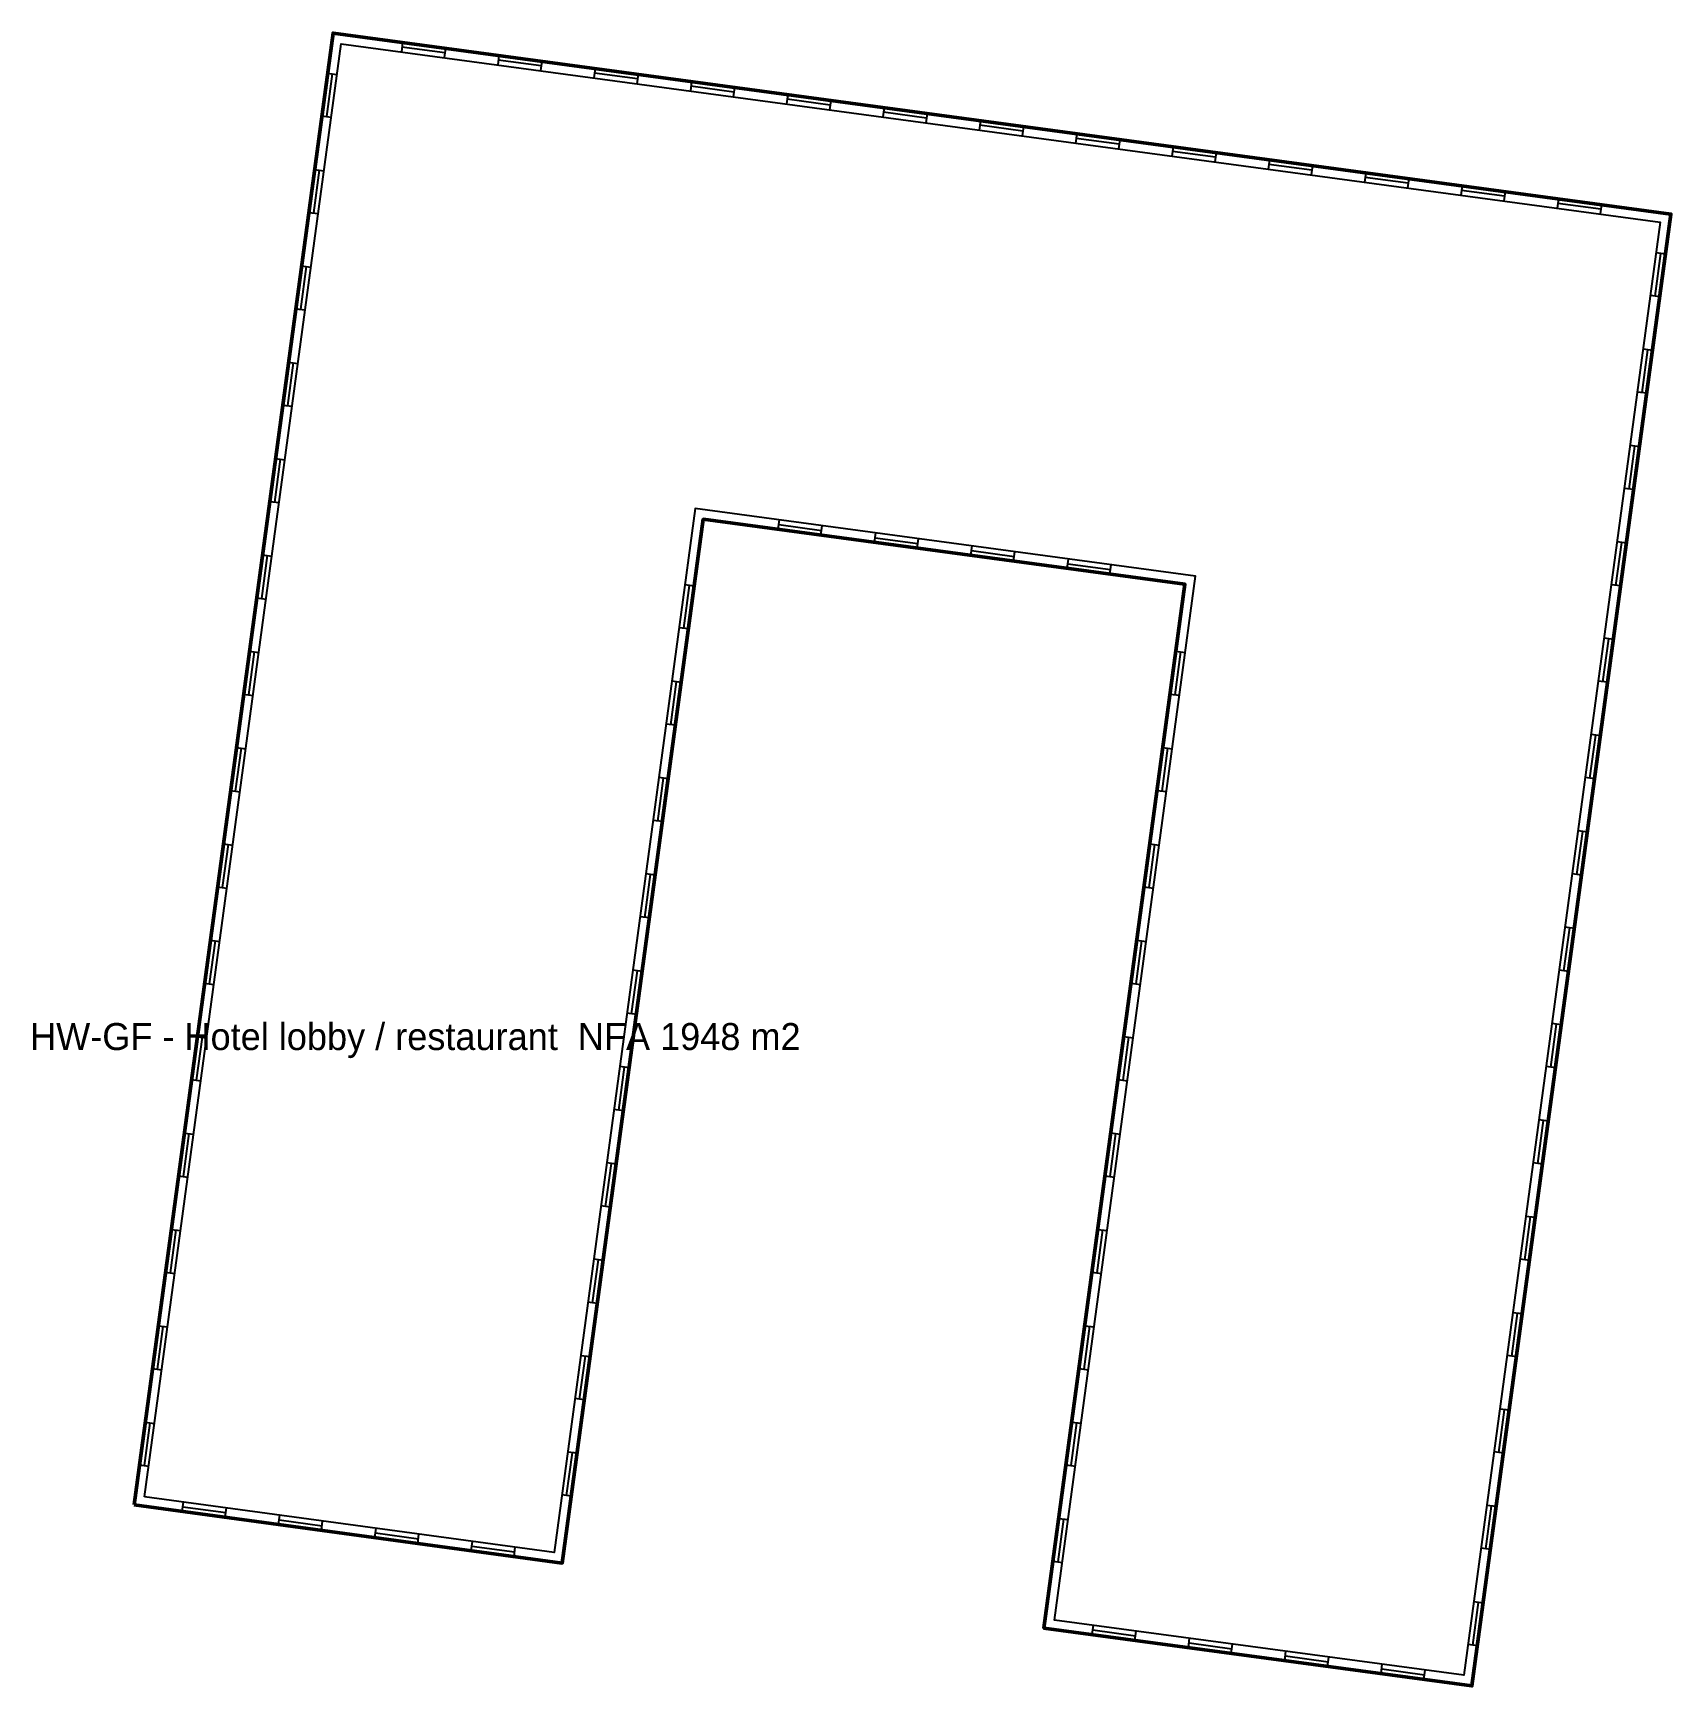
# Model space of a CAD drawing. Header units: metres. Extents: x -25.8 to 34.9, y -65.3 to -4.1.
import ezdxf
from ezdxf.enums import TextEntityAlignment as Align

# ---------------------------------------------------------------- set-up
doc = ezdxf.new("R2010")
doc.units = ezdxf.units.M
for name, color, linetype in [('TEXT', 250, 'Continuous'), ('WALL', 7, 'Continuous'), ('WINDOW', 5, 'Continuous')]:
    doc.layers.add(name, color=color, linetype=linetype)

msp = doc.modelspace()

# ---------------------------------------------------------------- linework, layer by layer
at = {"layer": 'WALL', "lineweight": 50}
msp.add_lwpolyline([(-22.05, -58.57), (-6.19, -60.72), (-0.97, -22.07), (16.87, -24.48), (11.65, -63.13), (27.5, -65.27), (34.87, -10.77), (-14.68, -4.07)], close=True, dxfattribs=at)
at = {"layer": 'WALL'}
msp.add_lwpolyline([(-21.656, -58.27), (-14.38, -4.464), (34.476, -11.07), (27.2, -64.876), (12.044, -62.83), (17.264, -24.18), (-1.27, -21.676), (-6.49, -60.326), (-21.656, -58.27)], close=True, dxfattribs=at)
at = {"layer": 'WINDOW'}
for p, q in [((-12.103, -4.418), (-12.15, -4.765)), ((-10.541, -4.806), (-12.126, -4.592)), ((-10.517, -4.633), (-10.564, -4.98)), ((-8.535, -4.901), (-8.582, -5.248)), ((-6.973, -5.289), (-8.559, -5.074)), ((-6.95, -5.115), (-6.997, -5.462)), ((-4.968, -5.383), (-5.015, -5.73)), ((-14.707, -5.578), (-14.922, -7.164)), ((-14.881, -5.555), (-14.534, -5.601)), ((-3.406, -5.771), (-4.991, -5.557)), ((-3.382, -5.598), (-3.429, -5.944)), ((-1.4, -5.866), (-1.447, -6.212)), ((0.162, -6.253), (-1.424, -6.039)), ((0.185, -6.08), (0.138, -6.427)), ((2.167, -6.348), (2.12, -6.695)), ((3.729, -6.736), (2.144, -6.521)), ((3.753, -6.562), (3.706, -6.909)), ((-15.095, -7.14), (-14.748, -7.187)), ((5.735, -6.83), (5.688, -7.177)), ((7.297, -7.218), (5.711, -7.004)), ((7.32, -7.045), (7.273, -7.392)), ((9.302, -7.313), (9.255, -7.66)), ((10.864, -7.701), (9.279, -7.486)), ((10.888, -7.527), (10.841, -7.874)), ((12.87, -7.795), (12.823, -8.142)), ((14.432, -8.183), (12.846, -7.969)), ((14.455, -8.01), (14.408, -8.356)), ((16.437, -8.278), (16.39, -8.624)), ((17.999, -8.665), (16.414, -8.451)), ((18.023, -8.492), (17.976, -8.839)), ((-15.19, -9.145), (-15.404, -10.731)), ((-15.363, -9.122), (-15.016, -9.169)), ((20.005, -8.76), (19.958, -9.107)), ((21.567, -9.148), (19.981, -8.933)), ((21.59, -8.974), (21.543, -9.321)), ((23.572, -9.242), (23.525, -9.589)), ((25.134, -9.63), (23.549, -9.416)), ((25.158, -9.457), (25.111, -9.804)), ((27.14, -9.725), (27.093, -10.072)), ((28.702, -10.113), (27.116, -9.898)), ((28.725, -9.939), (28.679, -10.286)), ((30.707, -10.207), (30.661, -10.554)), ((32.27, -10.595), (30.684, -10.381)), ((-15.578, -10.708), (-15.231, -10.755)), ((32.293, -10.422), (32.246, -10.768)), ((34.281, -13.817), (34.496, -12.231)), ((34.669, -12.255), (34.322, -12.208)), ((-15.672, -12.713), (-15.887, -14.299)), ((-15.846, -12.69), (-15.499, -12.736)), ((34.455, -13.84), (34.108, -13.793)), ((-16.06, -14.275), (-15.713, -14.322)), ((33.799, -17.384), (34.013, -15.799)), ((34.187, -15.822), (33.84, -15.775)), ((-16.155, -16.281), (-16.369, -17.866)), ((-16.328, -16.257), (-15.981, -16.304)), ((33.972, -17.408), (33.626, -17.361)), ((-16.542, -17.843), (-16.196, -17.89)), ((33.317, -20.952), (33.531, -19.366)), ((33.704, -19.39), (33.358, -19.343)), ((-16.637, -19.848), (-16.851, -21.434)), ((-16.81, -19.825), (-16.464, -19.872)), ((-17.025, -21.41), (-16.678, -21.457)), ((33.49, -20.975), (33.143, -20.928)), ((1.806, -22.445), (1.853, -22.098)), ((1.829, -22.272), (3.415, -22.486)), ((3.391, -22.659), (3.438, -22.312)), ((5.373, -22.927), (5.42, -22.58)), ((5.397, -22.754), (6.982, -22.968)), ((6.959, -23.141), (7.006, -22.794)), ((8.941, -23.409), (8.988, -23.062)), ((8.964, -23.235), (10.55, -23.45)), ((32.834, -24.519), (33.049, -22.934)), ((33.222, -22.957), (32.875, -22.91)), ((-17.12, -23.416), (-17.334, -25.001)), ((-17.293, -23.392), (-16.946, -23.439)), ((10.527, -23.623), (10.573, -23.276)), ((12.509, -23.891), (12.555, -23.544)), ((12.532, -23.717), (14.118, -23.932)), ((14.094, -24.105), (14.141, -23.758)), ((-17.507, -24.978), (-17.16, -25.025)), ((-1.692, -26.11), (-1.478, -24.525)), ((-1.305, -24.548), (-1.652, -24.501)), ((33.008, -24.543), (32.661, -24.496)), ((-1.519, -26.134), (-1.866, -26.087)), ((32.352, -28.087), (32.566, -26.501)), ((32.74, -26.525), (32.393, -26.478)), ((-17.602, -26.983), (-17.816, -28.569)), ((-17.775, -26.96), (-17.429, -27.007)), ((16.709, -26.981), (16.495, -28.567)), ((16.535, -26.958), (16.882, -27.005)), ((-2.174, -29.678), (-1.96, -28.092)), ((-1.787, -28.116), (-2.133, -28.069)), ((32.525, -28.11), (32.178, -28.063)), ((-17.99, -28.545), (-17.643, -28.592)), ((16.321, -28.544), (16.668, -28.59)), ((-2.001, -29.701), (-2.348, -29.654)), ((-18.084, -30.551), (-18.299, -32.136)), ((-18.258, -30.527), (-17.911, -30.574)), ((16.227, -30.549), (16.013, -32.135)), ((16.053, -30.526), (16.4, -30.572)), ((31.869, -31.654), (32.084, -30.069)), ((32.257, -30.092), (31.91, -30.045)), ((-2.656, -33.245), (-2.442, -31.66)), ((-2.268, -31.683), (-2.615, -31.636)), ((32.043, -31.678), (31.696, -31.631)), ((-18.472, -32.113), (-18.125, -32.16)), ((15.839, -32.111), (16.186, -32.158)), ((-2.482, -33.269), (-2.829, -33.222)), ((31.387, -35.222), (31.601, -33.636)), ((31.775, -33.66), (31.428, -33.613)), ((-18.567, -34.118), (-18.781, -35.704)), ((-18.74, -34.095), (-18.393, -34.142)), ((15.745, -34.117), (15.531, -35.702)), ((15.572, -34.093), (15.919, -34.14)), ((-3.138, -36.813), (-2.924, -35.227)), ((-2.75, -35.251), (-3.097, -35.204)), ((31.56, -35.245), (31.213, -35.198)), ((-18.955, -35.68), (-18.608, -35.727)), ((15.358, -35.679), (15.704, -35.726)), ((-2.964, -36.836), (-3.311, -36.79)), ((30.904, -38.789), (31.119, -37.204)), ((31.292, -37.227), (30.945, -37.18)), ((-19.049, -37.686), (-19.264, -39.271)), ((-19.223, -37.662), (-18.876, -37.709)), ((15.263, -37.684), (15.049, -39.27)), ((15.09, -37.661), (15.437, -37.708)), ((-3.62, -40.381), (-3.405, -38.795)), ((-3.232, -38.818), (-3.579, -38.772)), ((31.078, -38.813), (30.731, -38.766)), ((-19.437, -39.248), (-19.09, -39.295)), ((14.876, -39.246), (15.223, -39.293)), ((-3.446, -40.404), (-3.793, -40.357)), ((30.422, -42.357), (30.636, -40.771)), ((30.81, -40.795), (30.463, -40.748)), ((-19.532, -41.253), (-19.746, -42.839)), ((-19.705, -41.23), (-19.358, -41.277)), ((14.781, -41.252), (14.567, -42.837)), ((14.608, -41.228), (14.955, -41.275)), ((-19.92, -42.815), (-19.573, -42.862)), ((-4.101, -43.948), (-3.887, -42.363)), ((-3.714, -42.386), (-4.061, -42.339)), ((14.394, -42.814), (14.741, -42.861)), ((30.595, -42.38), (30.249, -42.333)), ((-3.928, -43.972), (-4.275, -43.925)), ((29.94, -45.924), (30.154, -44.339)), ((30.327, -44.362), (29.98, -44.315)), ((-20.014, -44.821), (-20.229, -46.406)), ((-20.188, -44.797), (-19.841, -44.844)), ((14.3, -44.819), (14.085, -46.405)), ((14.126, -44.796), (14.473, -44.843)), ((-20.402, -46.383), (-20.055, -46.43)), ((-4.583, -47.516), (-4.369, -45.93)), ((-4.196, -45.954), (-4.543, -45.907)), ((13.912, -46.382), (14.259, -46.428)), ((30.113, -45.948), (29.766, -45.901)), ((-4.41, -47.539), (-4.757, -47.492)), ((29.457, -49.492), (29.671, -47.906)), ((29.845, -47.93), (29.498, -47.883)), ((-20.497, -48.388), (-20.711, -49.974)), ((-20.67, -48.365), (-20.323, -48.412)), ((13.818, -48.387), (13.604, -49.973)), ((13.644, -48.364), (13.991, -48.41)), ((-5.065, -51.083), (-4.851, -49.498)), ((-4.678, -49.521), (-5.024, -49.474)), ((29.63, -49.515), (29.284, -49.468)), ((-20.884, -49.95), (-20.538, -49.997)), ((13.43, -49.949), (13.777, -49.996)), ((-4.892, -51.107), (-5.239, -51.06)), ((-20.979, -51.956), (-21.193, -53.541)), ((-21.152, -51.932), (-20.806, -51.979)), ((13.336, -51.955), (13.122, -53.54)), ((13.162, -51.931), (13.509, -51.978)), ((28.975, -53.059), (29.189, -51.474)), ((29.362, -51.497), (29.016, -51.45)), ((-5.547, -54.651), (-5.333, -53.065)), ((-5.159, -53.089), (-5.506, -53.042)), ((29.148, -53.083), (28.801, -53.036)), ((-21.367, -53.518), (-21.02, -53.565)), ((12.948, -53.517), (13.295, -53.564)), ((-5.373, -54.674), (-5.72, -54.628)), ((28.492, -56.627), (28.707, -55.041)), ((28.88, -55.065), (28.533, -55.018)), ((-21.461, -55.523), (-21.676, -57.109)), ((-21.635, -55.5), (-21.288, -55.547)), ((12.854, -55.522), (12.64, -57.108)), ((12.681, -55.499), (13.028, -55.546)), ((-6.029, -58.219), (-5.815, -56.633)), ((-5.641, -56.656), (-5.988, -56.61)), ((28.666, -56.65), (28.319, -56.604)), ((-21.849, -57.085), (-21.502, -57.132)), ((12.467, -57.084), (12.813, -57.131)), ((-20.264, -58.812), (-20.217, -58.465)), ((-20.24, -58.639), (-18.655, -58.854)), ((-18.678, -59.027), (-18.631, -58.68)), ((-5.855, -58.242), (-6.202, -58.195)), ((28.01, -60.195), (28.224, -58.609)), ((28.398, -58.632), (28.051, -58.585)), ((-16.696, -59.296), (-16.649, -58.949)), ((-16.673, -59.122), (-15.087, -59.337)), ((-15.111, -59.511), (-15.064, -59.164)), ((12.372, -59.09), (12.158, -60.675)), ((12.199, -59.066), (12.546, -59.113)), ((-13.129, -59.779), (-13.082, -59.433)), ((-13.106, -59.606), (-11.52, -59.821)), ((-11.544, -59.994), (-11.497, -59.647)), ((-9.562, -60.263), (-9.515, -59.916)), ((-9.538, -60.09), (-7.953, -60.304)), ((-7.976, -60.478), (-7.929, -60.131)), ((28.183, -60.218), (27.836, -60.171)), ((11.985, -60.652), (12.332, -60.699)), ((27.527, -63.762), (27.742, -62.176)), ((27.915, -62.2), (27.568, -62.153)), ((13.431, -63.37), (13.478, -63.024)), ((13.454, -63.197), (15.04, -63.411)), ((15.016, -63.585), (15.063, -63.238)), ((16.998, -63.852), (17.045, -63.505)), ((17.022, -63.679), (18.607, -63.893)), ((18.584, -64.066), (18.631, -63.719)), ((20.566, -64.334), (20.613, -63.987)), ((20.589, -64.16), (22.175, -64.374)), ((22.152, -64.548), (22.198, -64.201)), ((27.701, -63.785), (27.354, -63.739)), ((24.134, -64.815), (24.18, -64.469)), ((24.157, -64.642), (25.743, -64.856)), ((25.719, -65.03), (25.766, -64.683))]:
    msp.add_line(p, q, dxfattribs=at)

# ---------------------------------------------------------------- texts
at = {"layer": 'TEXT'}
msp.add_text('HW-GF - Hotel lobby / restaurant  NFA 1948 m2', height=1, dxfattribs=at).set_placement((-11.631, -41.225), align=Align.MIDDLE_CENTER)

doc.saveas('drawing.dxf')
